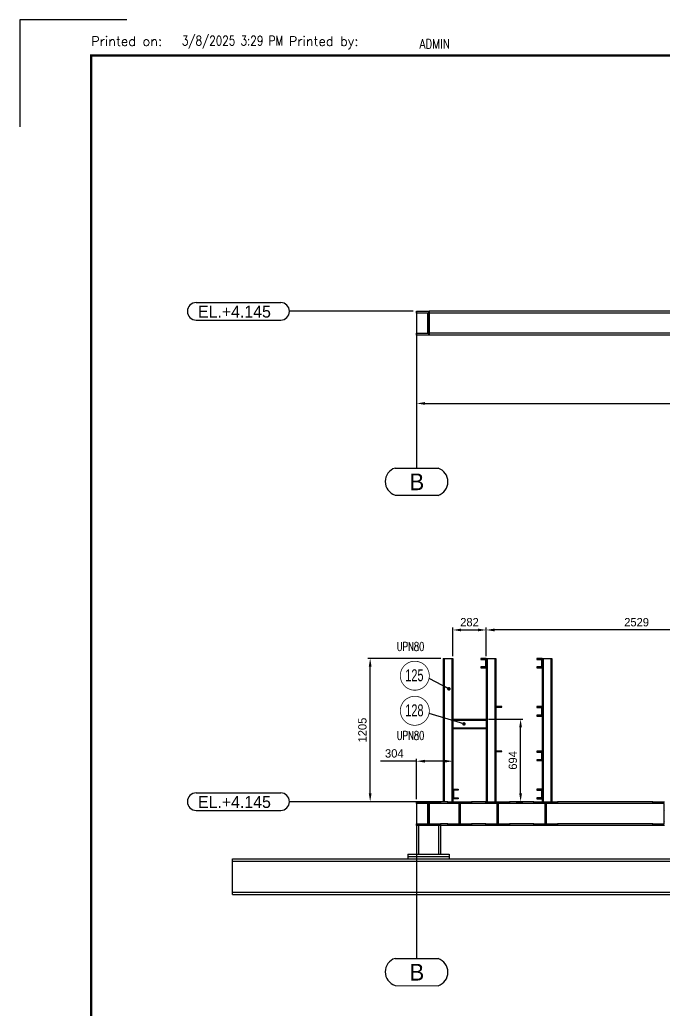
# Model space of a CAD drawing. Header units: millimetres. Extents: x 0 to 16187, y -20471 to 6290.
# Drawn here: x 10507 to 10778, y 4291 to 4707.4 of the extents above; entities that cross this region are included whole.
import ezdxf
from ezdxf.enums import TextEntityAlignment as Align

# ---------------------------------------------------------------- set-up
doc = ezdxf.new("R2010")
doc.units = ezdxf.units.MM
doc.header["$PDSIZE"] = -1
doc.layers.add('BORDER1', color=3, linetype='Continuous')
doc.layers.add('BORDER2', color=7, linetype='Continuous')
doc.styles.add('MtXpl_txt_shx', font='txt.shx', dxfattribs={"height": 0.2})
doc.styles.add('ROMANC', font='ROMANC', dxfattribs={"height": 5})
doc.styles.add('ROMANS', font='ROMANS.shx', dxfattribs={"width": 0.8})
doc.styles.add('ROMANT', font='ROMANT', dxfattribs={"height": 4})
doc.styles.add('SLDTEXTSTYLE2', font='TXT', dxfattribs={"width": 0.686449})
doc.dimstyles.new('AM_ISO', dxfattribs={"dimtxt": 3.5, "dimasz": 3.5, "dimexe": 1, "dimexo": 1, "dimgap": 1.5, "dimtad": 1, "dimdsep": 46, "dimtxsty": 'Standard', "dimcen": 0, "dimclrd": 1, "dimclre": 1, "dimclrt": 1, "dimadec": 0, "dimazin": 2, "dimtp": 0.1, "dimtm": 0.1, "dimtfac": 0.71, "dimtdec": 3, "dimtmove": 0, "dimatfit": 3, "dimfxl": 1, "dimlwd": -1, "dimlwe": -1, "dimarcsym": 1})
doc.dimstyles.new('AM_ISO$7', dxfattribs={"dimtxt": 3.5, "dimasz": 3.5, "dimexe": 1, "dimexo": 1, "dimgap": 1.5, "dimtad": 1, "dimtoh": 1, "dimdsep": 46, "dimtxsty": 'Standard', "dimcen": 0, "dimclrd": 1, "dimclre": 1, "dimclrt": 1, "dimadec": 0, "dimazin": 2, "dimtp": 0.1, "dimtm": 0.1, "dimtfac": 0.71, "dimtdec": 3, "dimtmove": 0, "dimatfit": 3, "dimfxl": 1, "dimlwd": -1, "dimlwe": -1, "dimarcsym": 1})
pattern_1 = [(135, (12141.2712, 3285.8522), (-2.245064, -2.245064), [])]
pattern_2 = [(225, (12141.2712, 3285.8522), (2.245064, -2.245064), [])]

# ---------------------------------------------------------------- blocks, each defined once
blk = doc.blocks.new('A$7E9316163A2427E')
at = {"color": 7, "linetype": 'Continuous', "lineweight": 25}
for p, q in [((3.67, 7.35), (39.25, 7.35)), ((3.67, 0), (39.25, 0))]:
    blk.add_line(p, q, dxfattribs=at)
for centre, start, end in [((3.67, 3.67), 90, 270), ((39.25, 3.67), 270, 90)]:
    blk.add_arc(centre, 3.67, start, end, dxfattribs=at)
blk.add_text('EL.+4.145', height=5, dxfattribs=at).set_placement((4.45, 1.05))
blk = doc.blocks.new('A$7E9318A251333')
at = {"color": 1}
blk.add_line((13.2, 77.37), (13.2, 11.43), dxfattribs=at)
at = {"color": 1, "ltscale": 0.2}
blk.add_line((4.15, 11.48), (22.25, 11.39), dxfattribs=at)
at = {"color": 1, "linetype": 'Continuous', "lineweight": 25}
blk.add_line((4.14, 0.09), (22.29, 0.01), dxfattribs=at)
at = {"color": 1, "ltscale": 0.2}
for centre, radius, start, end in [((5.98, 5.79), 5.98, 107.869, 252.0246), ((20.4, 5.69), 5.99, 287.9651, 71.9697)]:
    blk.add_arc(centre, radius, start, end, dxfattribs=at)
at = {"color": 1, "linetype": 'Continuous', "lineweight": 25}
blk.add_text('B', height=7, rotation=359.9537, dxfattribs=at).set_placement((10.17, 2.17))
blk = doc.blocks.new('*D2686')
at = {"color": 1, "linetype": 'ByBlock'}
for p, q in [((10689.08, 4439.95), (10689.08, 4451.9)), ((10703.18, 4439.95), (10703.18, 4451.9)), ((10692.58, 4450.9), (10699.68, 4450.9))]:
    blk.add_line(p, q, dxfattribs=at)
at = {"color": 1}
for points in [[(10692.58, 4451.48), (10692.58, 4450.31), (10689.08, 4450.9)], [(10699.68, 4450.31), (10699.68, 4451.48), (10703.18, 4450.9)]]:
    blk.add_solid(points, dxfattribs=at)
at = {"layer": 'Defpoints', "color": 0}
for p in [(10703.18, 4450.9), (10689.08, 4438.95), (10703.18, 4438.95)]:
    blk.add_point(p, dxfattribs=at)
at = {"color": 1, "insert": (10696.13, 4454.15), "char_height": 3.5, "attachment_point": 5}
blk.add_mtext('282', dxfattribs=at)
blk = doc.blocks.new('*D2687')
at = {"color": 1, "linetype": 'ByBlock'}
for p, q in [((10704.18, 4413.4), (10718.62, 4413.4)), ((10717.62, 4382.2), (10717.62, 4409.9)), ((10715.82, 4378.7), (10718.62, 4378.7))]:
    blk.add_line(p, q, dxfattribs=at)
at = {"color": 1}
for points in [[(10718.21, 4409.9), (10717.04, 4409.9), (10717.62, 4413.4)], [(10717.04, 4382.2), (10718.21, 4382.2), (10717.62, 4378.7)]]:
    blk.add_solid(points, dxfattribs=at)
at = {"layer": 'Defpoints', "color": 0}
for p in [(10703.18, 4413.4), (10717.62, 4413.4), (10714.82, 4378.7)]:
    blk.add_point(p, dxfattribs=at)
at = {"color": 1, "insert": (10714.37, 4396.05), "char_height": 3.5, "attachment_point": 5, "rotation": 90}
blk.add_mtext('694', dxfattribs=at)
blk = doc.blocks.new('*D2688')
at = {"color": 1, "linetype": 'ByBlock'}
for p, q in [((10673.88, 4395.72), (10658.63, 4395.72)), ((10673.88, 4379.7), (10673.88, 4396.72)), ((10685.58, 4395.72), (10677.38, 4395.72)), ((10689.08, 4393.69), (10689.08, 4396.72))]:
    blk.add_line(p, q, dxfattribs=at)
at = {"color": 1}
for points in [[(10677.38, 4396.31), (10677.38, 4395.14), (10673.88, 4395.72)], [(10685.58, 4395.14), (10685.58, 4396.31), (10689.08, 4395.72)]]:
    blk.add_solid(points, dxfattribs=at)
at = {"layer": 'Defpoints', "color": 0}
for p in [(10673.88, 4395.72), (10689.08, 4392.69), (10673.88, 4378.7)]:
    blk.add_point(p, dxfattribs=at)
at = {"color": 1, "insert": (10664.51, 4398.97), "char_height": 3.5, "attachment_point": 5}
blk.add_mtext('304', dxfattribs=at)
blk = doc.blocks.new('*D2690')
at = {"color": 1, "linetype": 'ByBlock'}
for p, q in [((10703.18, 4439.95), (10703.18, 4451.9)), ((10829.63, 4439.95), (10829.63, 4451.9)), ((10826.13, 4450.9), (10706.68, 4450.9))]:
    blk.add_line(p, q, dxfattribs=at)
at = {"color": 1}
for points in [[(10706.68, 4451.48), (10706.68, 4450.31), (10703.18, 4450.9)], [(10826.13, 4450.31), (10826.13, 4451.48), (10829.63, 4450.9)]]:
    blk.add_solid(points, dxfattribs=at)
at = {"layer": 'Defpoints', "color": 0}
for p in [(10703.18, 4450.9), (10703.18, 4438.95), (10829.63, 4438.95)]:
    blk.add_point(p, dxfattribs=at)
at = {"color": 1, "insert": (10766.41, 4454.15), "char_height": 3.5, "attachment_point": 5}
blk.add_mtext('2529', dxfattribs=at)
blk = doc.blocks.new('*D2734')
at = {"color": 1, "linetype": 'ByBlock'}
for p, q in [((10673.88, 4573.87), (10673.88, 4545.14)), ((10989.58, 4573.87), (10989.58, 4545.14)), ((10677.38, 4546.14), (10986.08, 4546.14))]:
    blk.add_line(p, q, dxfattribs=at)
at = {"color": 1}
for points in [[(10677.38, 4546.72), (10677.38, 4545.55), (10673.88, 4546.14)], [(10986.08, 4545.55), (10986.08, 4546.72), (10989.58, 4546.14)]]:
    blk.add_solid(points, dxfattribs=at)
at = {"layer": 'Defpoints', "color": 0}
for p in [(10673.88, 4574.87), (10989.58, 4574.87), (10989.58, 4546.14)]:
    blk.add_point(p, dxfattribs=at)
at = {"color": 1, "insert": (10831.73, 4549.39), "char_height": 3.5, "attachment_point": 5}
blk.add_mtext('6314', dxfattribs=at)
blk = doc.blocks.new('*D3677')
at = {"color": 1, "linetype": 'ByBlock'}
for p, q in [((10684.08, 4438.95), (10653.35, 4438.95)), ((10654.35, 4382.2), (10654.35, 4435.45)), ((10684.08, 4378.7), (10653.35, 4378.7))]:
    blk.add_line(p, q, dxfattribs=at)
at = {"color": 1}
for points in [[(10654.93, 4435.45), (10653.76, 4435.45), (10654.35, 4438.95)], [(10653.76, 4382.2), (10654.93, 4382.2), (10654.35, 4378.7)]]:
    blk.add_solid(points, dxfattribs=at)
at = {"layer": 'Defpoints', "color": 0}
for p in [(10654.35, 4438.95), (10685.08, 4438.95), (10685.08, 4378.7)]:
    blk.add_point(p, dxfattribs=at)
at = {"color": 1, "insert": (10651.1, 4408.82), "char_height": 3.5, "attachment_point": 5, "rotation": 90}
blk.add_mtext('1205', dxfattribs=at)
blk = doc.blocks.new('*U609')
at = {"layer": 'BORDER1', "color": 154, "true_color": 0x1859a9, "const_width": 1}
blk.add_lwpolyline([(1.81, 811), (1144, 811), (1144, 0), (0, 0), (0, 811)], close=True, dxfattribs=at)
at = {"layer": 'BORDER2'}
blk.add_lwpolyline([(15, 826), (-30, 826), (-30, 781)], dxfattribs=at)
at = {"layer": 'BORDER2', "style": 'ROMANS'}
blk.add_text('Printed on:                 Printed by:', height=4, dxfattribs=at).set_placement((0, 815))
at = {"layer": 'BORDER2', "char_height": 4, "attachment_point": 7, "style": 'ROMANS'}
for s, insert in [('3/8/2025 3:29 PM', (38.14, 813.89)), ('ADMIN', (138.14, 813.89))]:
    blk.add_mtext(s, dxfattribs=dict(at, insert=insert))
at = {"layer": 'BORDER2', "flags": 8}
for tag, height, style, p in [('REV-A', 3.24, 'ROMANS', (986.93, 140.25)), ('RE-A', 8.06, 'ROMANT', (1084.63, 7.17))]:
    blk.add_attdef(tag, text='', height=height, dxfattribs=dict(at, style=style)).set_placement(p, align=Align.CENTER)
at = {"layer": 'BORDER2', "style": 'ROMANS', "width": 3.830216}
blk.add_attdef('DATE-A', text='', height=3.24, dxfattribs=at).set_placement((995.51, 140.25), (1008.51, 140.25), align=Align.FIT)
at = {"layer": 'BORDER2'}
for tag, height, style, p in [('DRN-A', 3.24, 'ROMANS', (1018.38, 140.25)), ('CHD-A', 3.24, 'ROMANS', (1032.35, 140.25)), ('APD-A', 3.24, 'ROMANS', (1046.64, 140.25)), ('CONS_CONT_VEND', 4.2, 'ROMANC', (1061.39, 72.83))]:
    blk.add_attdef(tag, text='', height=height, dxfattribs=dict(at, style=style)).set_placement(p, align=Align.CENTER)
at = {"layer": 'BORDER2', "style": 'ROMANS', "width": 0.8}
for tag, p, height in [('1:X', (997.23, 122.55), 3.5), ('LOC', (1042.74, 122.55), 3.5), ('PROJ_NO', (1118.64, 122.55), 3.5), ('CONS_DRG_NO', (1011, 63), 3)]:
    blk.add_attdef(tag, p, '', height=height, dxfattribs=at)
at = {"layer": 'BORDER2', "lineweight": 30, "width": 0.8, "flags": 104}
blk.add_attdef('COMMENTS-A', text='', height=2.2, dxfattribs=at).set_placement((1055.21, 142.07), align=Align.MIDDLE_LEFT)
at = {"layer": 'BORDER2', "style": 'ROMANS', "width": 0.8}
for tag, p in [('PROJECT_TITLE_1', (1061.07, 55.35)), ('PROJECT_TITLE_2', (1061.07, 49.3))]:
    blk.add_attdef(tag, text='', height=3.5, dxfattribs=at).set_placement(p, align=Align.MIDDLE)
at = {"layer": 'BORDER2', "style": 'ROMANT', "width": 0.8}
for tag, p in [('DRG_TITLE_1', (1061.07, 36.31)), ('DRG_TITLE_2', (1061.07, 28.31)), ('DRG_TITLE_3', (1061.07, 20.31))]:
    blk.add_attdef(tag, text='', height=5, dxfattribs=at).set_placement(p, align=Align.CENTER)
at = {"layer": 'BORDER2', "style": 'ROMANT'}
for tag, p in [('AR', (995, 7.17)), ('PA', (1011.74, 7.17)), ('DC', (1028.45, 7.17)), ('TS', (1120.84, 7.17))]:
    blk.add_attdef(tag, p, '', height=8.06, dxfattribs=at)
for tag, p in [('SRNO', (1074.7, 7.17)), ('SH', (1115.8, 7.18))]:
    blk.add_attdef(tag, text='', height=8.06, dxfattribs=at).set_placement(p, align=Align.RIGHT)
at = {"layer": 'BORDER2', "style": 'ROMANS', "flags": 2}
blk.add_attdef('TB_VERSION', text='', height=2, dxfattribs=at).set_placement((1, -1), align=Align.TOP_LEFT)

msp = doc.modelspace()

# ---------------------------------------------------------------- hatches: boundary and pattern name
at = {"linetype": 'Continuous', "lineweight": 18}
h = msp.add_hatch(dxfattribs=at)
h.set_pattern_fill('ANSI31', angle=180, style=0)
h.set_pattern_definition(pattern_2)
h.paths.add_polyline_path([(10673.88436, 4368.69953), (10678.88436, 4368.69953), (10678.88436, 4378.69953), (10673.88436, 4378.69953), (10673.88436, 4377.94953), (10678.65936, 4377.94953), (10678.65936, 4369.44953), (10673.88436, 4369.44953)], flags=0)
h = msp.add_hatch(dxfattribs=at)
h.set_pattern_fill('ANSI31', angle=90, style=0)
h.set_pattern_definition(pattern_1)
h.paths.add_polyline_path([(10679.10936, 4369.44953), (10679.10936, 4377.94953), (10683.88436, 4377.94953), (10683.88436, 4378.69953), (10678.88436, 4378.69953), (10678.88436, 4368.69953), (10683.88436, 4368.69953), (10683.88436, 4369.44953)], flags=0)
h = msp.add_hatch(dxfattribs=at)
h.set_pattern_fill('ANSI31', angle=90, style=0)
h.set_pattern_definition(pattern_1)
h.paths.add_polyline_path([(10692.03436, 4368.69953), (10692.03436, 4378.69953), (10687.03436, 4378.69953), (10687.03436, 4377.94953), (10691.80936, 4377.94953), (10691.80936, 4369.44953), (10687.03436, 4369.44953), (10687.03436, 4368.69953)], flags=0)
h = msp.add_hatch(dxfattribs=at)
h.set_pattern_fill('ANSI31', angle=180, style=0)
h.set_pattern_definition(pattern_2)
h.paths.add_polyline_path([(10692.03436, 4368.69953), (10697.03436, 4368.69953), (10697.03436, 4369.44953), (10692.25936, 4369.44953), (10692.25936, 4377.94953), (10697.03436, 4377.94953), (10697.03436, 4378.69953), (10692.03436, 4378.69953)], flags=0)
h = msp.add_hatch(dxfattribs=at)
h.set_pattern_fill('ANSI31', angle=90, style=0)
h.set_pattern_definition(pattern_1)
h.paths.add_polyline_path([(10707.93436, 4368.69953), (10707.93436, 4378.69953), (10702.93436, 4378.69953), (10702.93436, 4377.94953), (10707.70936, 4377.94953), (10707.70936, 4369.44953), (10702.93436, 4369.44953), (10702.93436, 4368.69953)], flags=0)
h = msp.add_hatch(dxfattribs=at)
h.set_pattern_fill('ANSI31', angle=180, style=0)
h.set_pattern_definition(pattern_2)
h.paths.add_polyline_path([(10707.93436, 4368.69953), (10712.93436, 4368.69953), (10712.93436, 4369.44953), (10708.15936, 4369.44953), (10708.15936, 4377.94953), (10712.93436, 4377.94953), (10712.93436, 4378.69953), (10707.93436, 4378.69953)], flags=0)
h = msp.add_hatch(dxfattribs=at)
h.set_pattern_fill('ANSI31', angle=90, style=0)
h.set_pattern_definition(pattern_1)
h.paths.add_polyline_path([(10728.18436, 4368.69953), (10728.18436, 4378.69953), (10723.18436, 4378.69953), (10723.18436, 4377.94953), (10727.95936, 4377.94953), (10727.95936, 4369.44953), (10723.18436, 4369.44953), (10723.18436, 4368.69953)], flags=0)
h = msp.add_hatch(dxfattribs=at)
h.set_pattern_fill('ANSI31', angle=180, style=0)
h.set_pattern_definition(pattern_2)
h.paths.add_polyline_path([(10728.18436, 4368.69953), (10733.18436, 4368.69953), (10733.18436, 4369.44953), (10728.40936, 4369.44953), (10728.40936, 4377.94953), (10733.18436, 4377.94953), (10733.18436, 4378.69953), (10728.18436, 4378.69953)], flags=0)
h = msp.add_hatch(dxfattribs=at)
h.set_pattern_fill('ANSI31', angle=90, style=0)
h.set_pattern_definition(pattern_1)
h.paths.add_polyline_path([(10778.18436, 4368.69953), (10778.18436, 4378.69953), (10773.18436, 4378.69953), (10773.18436, 4377.94953), (10777.95936, 4377.94953), (10777.95936, 4369.44953), (10773.18436, 4369.44953), (10773.18436, 4368.69953)], flags=0)

# ---------------------------------------------------------------- linework, layer by layer
for p, q in [((10672.38436, 4584.87184), (10620.39885, 4584.87184)), ((10672.38436, 4378.69953), (10620.39885, 4378.69953))]:
    msp.add_line(p, q)
at = {"color": 7, "linetype": 'Continuous', "lineweight": 25}
for p, q in [((10673.88436, 4584.12184), (10673.88436, 4584.87184)), ((10673.88436, 4584.87184), (10678.88436, 4584.87184)), ((10678.88436, 4584.87184), (10678.88436, 4574.87184)), ((10678.88436, 4584.87184), (10679.10936, 4584.87184)), ((10679.10936, 4584.87184), (10679.10936, 4574.87184)), ((10984.35936, 4584.87184), (10679.10936, 4584.87184)), ((10679.10936, 4584.87184), (10679.10936, 4584.12184)), ((10678.65936, 4584.12184), (10673.88436, 4584.12184)), ((10678.65936, 4575.62184), (10678.65936, 4584.12184)), ((10984.35936, 4584.12184), (10679.10936, 4584.12184)), ((10673.88436, 4574.87184), (10673.88436, 4575.62184)), ((10673.88436, 4575.62184), (10678.65936, 4575.62184)), ((10678.88436, 4574.87184), (10673.88436, 4574.87184)), ((10679.10936, 4574.87184), (10678.88436, 4574.87184)), ((10679.10936, 4575.62184), (10679.10936, 4574.87184)), ((10984.35936, 4575.62184), (10679.10936, 4575.62184)), ((10984.35936, 4574.87184), (10679.10936, 4574.87184)), ((10685.08436, 4438.94953), (10685.48436, 4438.94953)), ((10685.08436, 4438.94953), (10685.08436, 4378.69953)), ((10685.48436, 4438.94953), (10685.48436, 4378.69953)), ((10685.48436, 4438.94953), (10688.68436, 4438.94953)), ((10688.68436, 4438.94953), (10688.68436, 4378.69953)), ((10688.68436, 4438.94953), (10689.08436, 4438.94953)), ((10689.08436, 4438.94953), (10689.08436, 4378.69953)), ((10700.93436, 4438.94953), (10700.93436, 4438.54953)), ((10703.18436, 4438.94953), (10700.93436, 4438.94953)), ((10703.18436, 4434.94953), (10703.18436, 4438.94953)), ((10703.18436, 4438.94953), (10703.18436, 4378.69953)), ((10703.18436, 4438.94953), (10703.58436, 4438.94953)), ((10703.58436, 4438.94953), (10703.58436, 4378.69953)), ((10703.58436, 4438.94953), (10706.78436, 4438.94953)), ((10706.78436, 4438.94953), (10706.78436, 4378.69953)), ((10706.78436, 4438.94953), (10707.18436, 4438.94953)), ((10707.18436, 4438.94953), (10707.18436, 4378.69953)), ((10724.48436, 4438.94953), (10724.48436, 4438.54953)), ((10726.73436, 4438.94953), (10724.48436, 4438.94953)), ((10726.73436, 4434.94953), (10726.73436, 4438.94953)), ((10726.73436, 4438.94953), (10727.13436, 4438.94953)), ((10726.73436, 4438.94953), (10726.73436, 4378.69953)), ((10727.13436, 4438.94953), (10727.13436, 4378.69953)), ((10727.13436, 4438.94953), (10730.33436, 4438.94953)), ((10730.33436, 4438.94953), (10730.33436, 4378.69953)), ((10730.33436, 4438.94953), (10730.73436, 4438.94953)), ((10730.73436, 4438.94953), (10730.73436, 4378.69953)), ((10700.93436, 4438.54953), (10702.88436, 4438.54953)), ((10700.93436, 4435.34953), (10700.93436, 4434.94953)), ((10702.88436, 4435.34953), (10700.93436, 4435.34953)), ((10700.93436, 4434.94953), (10703.18436, 4434.94953)), ((10702.88436, 4438.54953), (10702.88436, 4435.34953)), ((10724.48436, 4438.54953), (10726.43436, 4438.54953)), ((10724.48436, 4435.34953), (10724.48436, 4434.94953)), ((10726.43436, 4435.34953), (10724.48436, 4435.34953)), ((10724.48436, 4434.94953), (10726.73436, 4434.94953)), ((10726.43436, 4438.54953), (10726.43436, 4435.34953)), ((10709.68436, 4418.69953), (10707.18436, 4418.69953)), ((10707.18436, 4418.69953), (10707.18436, 4416.19953)), ((10707.38436, 4418.49953), (10709.68436, 4418.49953)), ((10707.38436, 4416.19953), (10707.38436, 4418.49953)), ((10709.68436, 4418.49953), (10709.68436, 4418.69953)), ((10724.48436, 4418.69953), (10724.48436, 4418.29953)), ((10726.73436, 4418.69953), (10724.48436, 4418.69953)), ((10724.48436, 4418.29953), (10726.43436, 4418.29953)), ((10726.43436, 4418.29953), (10726.43436, 4415.09953)), ((10726.73436, 4414.69953), (10726.73436, 4418.69953)), ((10707.18436, 4416.19953), (10707.38436, 4416.19953)), ((10724.48436, 4415.09953), (10724.48436, 4414.69953)), ((10726.43436, 4415.09953), (10724.48436, 4415.09953)), ((10724.48436, 4414.69953), (10726.73436, 4414.69953)), ((10689.08436, 4413.39953), (10703.18436, 4413.39953)), ((10689.08436, 4412.99953), (10689.08436, 4413.39953)), ((10689.08436, 4412.99953), (10703.18436, 4412.99953)), ((10689.08436, 4409.39953), (10689.08436, 4409.79953)), ((10689.08436, 4409.79953), (10703.18436, 4409.79953)), ((10703.18436, 4412.99953), (10703.18436, 4413.39953)), ((10703.18436, 4409.39953), (10703.18436, 4409.79953)), ((10689.08436, 4409.39953), (10703.18436, 4409.39953)), ((10707.18436, 4399.94953), (10707.18436, 4397.44953)), ((10709.68436, 4399.94953), (10707.18436, 4399.94953)), ((10707.18436, 4397.44953), (10707.38436, 4397.44953)), ((10707.38436, 4399.74953), (10709.68436, 4399.74953)), ((10707.38436, 4397.44953), (10707.38436, 4399.74953)), ((10709.68436, 4399.74953), (10709.68436, 4399.94953)), ((10724.48436, 4399.94953), (10724.48436, 4399.54953)), ((10726.73436, 4399.94953), (10724.48436, 4399.94953)), ((10724.48436, 4399.54953), (10726.43436, 4399.54953)), ((10726.43436, 4399.54953), (10726.43436, 4396.34953)), ((10726.73436, 4395.94953), (10726.73436, 4399.94953)), ((10726.43436, 4396.34953), (10724.48436, 4396.34953)), ((10724.48436, 4396.34953), (10724.48436, 4395.94953)), ((10724.48436, 4395.94953), (10726.73436, 4395.94953)), ((10689.08436, 4383.94953), (10691.33436, 4383.94953)), ((10689.08436, 4379.94953), (10689.08436, 4383.94953)), ((10691.33436, 4383.54953), (10689.38436, 4383.54953)), ((10689.38436, 4383.54953), (10689.38436, 4380.34953)), ((10691.33436, 4383.94953), (10691.33436, 4383.54953)), ((10724.48436, 4383.94953), (10724.48436, 4383.54953)), ((10726.73436, 4383.94953), (10724.48436, 4383.94953)), ((10724.48436, 4383.54953), (10726.43436, 4383.54953)), ((10726.43436, 4383.54953), (10726.43436, 4380.34953)), ((10726.73436, 4379.94953), (10726.73436, 4383.94953)), ((10673.88436, 4377.94953), (10673.88436, 4378.69953)), ((10673.88436, 4378.69953), (10678.88436, 4378.69953)), ((10678.65936, 4377.94953), (10673.88436, 4377.94953)), ((10678.65936, 4369.44953), (10678.65936, 4377.94953)), ((10678.88436, 4378.69953), (10678.88436, 4368.69953)), ((10678.88436, 4378.69953), (10683.88436, 4378.69953)), ((10683.88436, 4377.94953), (10679.10936, 4377.94953)), ((10679.10936, 4377.94953), (10679.10936, 4369.44953)), ((10683.88436, 4378.69953), (10683.88436, 4377.94953)), ((10687.03436, 4378.69953), (10683.88436, 4378.69953)), ((10687.03436, 4377.94953), (10683.88436, 4377.94953)), ((10687.03436, 4377.94953), (10687.03436, 4378.69953)), ((10687.03436, 4378.69953), (10692.03436, 4378.69953)), ((10691.80936, 4377.94953), (10687.03436, 4377.94953)), ((10691.33436, 4379.94953), (10689.08436, 4379.94953)), ((10689.38436, 4380.34953), (10691.33436, 4380.34953)), ((10691.33436, 4380.34953), (10691.33436, 4379.94953)), ((10691.80936, 4369.44953), (10691.80936, 4377.94953)), ((10692.03436, 4378.69953), (10697.03436, 4378.69953)), ((10692.03436, 4368.69953), (10692.03436, 4378.69953)), ((10697.03436, 4377.94953), (10692.25936, 4377.94953)), ((10692.25936, 4377.94953), (10692.25936, 4369.44953)), ((10697.03436, 4378.69953), (10697.03436, 4377.94953)), ((10702.93436, 4378.69953), (10697.03436, 4378.69953)), ((10702.93436, 4377.94953), (10697.03436, 4377.94953)), ((10702.93436, 4377.94953), (10702.93436, 4378.69953)), ((10702.93436, 4378.69953), (10707.93436, 4378.69953)), ((10707.70936, 4377.94953), (10702.93436, 4377.94953)), ((10707.70936, 4369.44953), (10707.70936, 4377.94953)), ((10707.93436, 4368.69953), (10707.93436, 4378.69953)), ((10707.93436, 4378.69953), (10712.93436, 4378.69953)), ((10712.93436, 4377.94953), (10708.15936, 4377.94953)), ((10708.15936, 4377.94953), (10708.15936, 4369.44953)), ((10712.93436, 4378.69953), (10712.93436, 4377.94953)), ((10723.18436, 4378.69953), (10712.93436, 4378.69953)), ((10723.18436, 4377.94953), (10712.93436, 4377.94953)), ((10723.18436, 4377.94953), (10723.18436, 4378.69953)), ((10723.18436, 4378.69953), (10728.18436, 4378.69953)), ((10727.95936, 4377.94953), (10723.18436, 4377.94953)), ((10726.43436, 4380.34953), (10724.48436, 4380.34953)), ((10724.48436, 4380.34953), (10724.48436, 4379.94953)), ((10724.48436, 4379.94953), (10726.73436, 4379.94953)), ((10727.95936, 4369.44953), (10727.95936, 4377.94953)), ((10728.18436, 4368.69953), (10728.18436, 4378.69953)), ((10728.18436, 4378.69953), (10733.18436, 4378.69953)), ((10733.18436, 4377.94953), (10728.40936, 4377.94953)), ((10728.40936, 4377.94953), (10728.40936, 4369.44953)), ((10733.18436, 4378.69953), (10733.18436, 4377.94953)), ((10773.18436, 4378.69953), (10733.18436, 4378.69953)), ((10773.18436, 4377.94953), (10733.18436, 4377.94953)), ((10773.18436, 4377.94953), (10773.18436, 4378.69953)), ((10773.18436, 4378.69953), (10778.18436, 4378.69953)), ((10777.95936, 4377.94953), (10773.18436, 4377.94953)), ((10777.95936, 4369.44953), (10777.95936, 4377.94953)), ((10673.88436, 4368.69953), (10673.88436, 4369.44953)), ((10673.88436, 4369.44953), (10678.65936, 4369.44953)), ((10678.88436, 4368.69953), (10673.88436, 4368.69953)), ((10673.88436, 4368.69953), (10673.88436, 4356.69953)), ((10674.63436, 4368.69953), (10674.63436, 4356.69953)), ((10683.88436, 4368.69953), (10678.88436, 4368.69953)), ((10679.10936, 4369.44953), (10683.88436, 4369.44953)), ((10683.13436, 4368.69953), (10683.13436, 4356.69953)), ((10683.88436, 4369.44953), (10683.88436, 4368.69953)), ((10687.03436, 4369.44953), (10683.88436, 4369.44953)), ((10683.88436, 4368.69953), (10683.88436, 4356.69953)), ((10687.03436, 4368.69953), (10683.88436, 4368.69953)), ((10687.03436, 4368.69953), (10687.03436, 4369.44953)), ((10687.03436, 4369.44953), (10691.80936, 4369.44953)), ((10692.03436, 4368.69953), (10687.03436, 4368.69953)), ((10697.03436, 4368.69953), (10692.03436, 4368.69953)), ((10692.25936, 4369.44953), (10697.03436, 4369.44953)), ((10697.03436, 4369.44953), (10697.03436, 4368.69953)), ((10702.93436, 4369.44953), (10697.03436, 4369.44953)), ((10702.93436, 4368.69953), (10697.03436, 4368.69953)), ((10702.93436, 4368.69953), (10702.93436, 4369.44953)), ((10702.93436, 4369.44953), (10707.70936, 4369.44953)), ((10707.93436, 4368.69953), (10702.93436, 4368.69953)), ((10712.93436, 4368.69953), (10707.93436, 4368.69953)), ((10708.15936, 4369.44953), (10712.93436, 4369.44953)), ((10712.93436, 4369.44953), (10712.93436, 4368.69953)), ((10723.18436, 4369.44953), (10712.93436, 4369.44953)), ((10723.18436, 4368.69953), (10712.93436, 4368.69953)), ((10723.18436, 4369.44953), (10727.95936, 4369.44953)), ((10723.18436, 4368.69953), (10723.18436, 4369.44953)), ((10728.18436, 4368.69953), (10723.18436, 4368.69953)), ((10733.18436, 4368.69953), (10728.18436, 4368.69953)), ((10728.40936, 4369.44953), (10733.18436, 4369.44953)), ((10733.18436, 4369.44953), (10733.18436, 4368.69953)), ((10773.18436, 4369.44953), (10733.18436, 4369.44953)), ((10773.18436, 4368.69953), (10733.18436, 4368.69953)), ((10773.18436, 4368.69953), (10773.18436, 4369.44953)), ((10773.18436, 4369.44953), (10777.95936, 4369.44953)), ((10778.18436, 4368.69953), (10773.18436, 4368.69953)), ((10670.13436, 4356.69953), (10670.13436, 4355.69953)), ((10670.13436, 4356.69953), (10687.63436, 4356.69953)), ((10670.13436, 4355.69953), (10670.13436, 4354.69953)), ((10670.13436, 4355.69953), (10687.63436, 4355.69953)), ((10687.63436, 4356.69953), (10687.63436, 4355.69953)), ((10687.63436, 4355.69953), (10687.63436, 4354.69953)), ((10596.43436, 4354.69953), (10862.18436, 4354.69953)), ((10596.43436, 4353.74953), (10596.43436, 4354.69953)), ((10596.43436, 4353.74953), (10862.18436, 4353.74953)), ((10596.43436, 4340.64953), (10596.43436, 4353.74953)), ((10670.13436, 4354.69953), (10687.63436, 4354.69953)), ((10596.43436, 4339.69953), (10596.43436, 4340.64953)), ((10596.43436, 4340.64953), (10862.18436, 4340.64953)), ((10596.43436, 4339.69953), (10862.18436, 4339.69953))]:
    msp.add_line(p, q, dxfattribs=at)
at = {"color": 2, "const_width": 0.3125}
msp.add_lwpolyline([(10667.03171, 4431.6662, -1), (10679.21921, 4431.6662, -1)], format="xyb", close=True, dxfattribs=at)
at = {"color": 4}
msp.add_lwpolyline([(10667.03171, 4416.91588, 0.3125, 0.3125, -1), (10679.21921, 4416.91588, 0.3125, 0.3125, -1)], format="xyseb", close=True, dxfattribs=at)

# ---------------------------------------------------------------- block references
for name, p in [('A$7E9316163A2427E', (10577.47878, 4581.19684)), ('A$7E9318A251333', (10660.68285, 4507.50205)), ('A$7E9316163A2427E', (10577.47878, 4375.02453)), ('A$7E9318A251333', (10660.68285, 4301.32974))]:
    msp.add_blockref(name, p)
at = {"layer": 'BORDER1'}
msp.add_blockref('*U609', (10536.99468, 3881.44049), dxfattribs=at)

# ---------------------------------------------------------------- texts
at = {"color": 2, "style": 'MtXpl_txt_shx', "width": 0.6875}
for p in [(10665.53972, 4442.06757), (10665.53972, 4404.66709)]:
    msp.add_text('UPN80', height=3.75, dxfattribs=at).set_placement(p)
at = {"color": 2, "lineweight": 25, "style": 'SLDTEXTSTYLE2', "width": 0.686449}
msp.add_text('125', height=5, dxfattribs=at).set_placement((10672.95899, 4431.85918), align=Align.MIDDLE_CENTER)
at = {"color": 4, "style": 'SLDTEXTSTYLE2', "width": 0.686449}
msp.add_text('128', height=5, dxfattribs=at).set_placement((10672.95899, 4417.10885), align=Align.MIDDLE_CENTER)

# ---------------------------------------------------------------- dimensions: what is measured, and where the dimension line sits
for base, p1, p2, picture, middle in [((10989.58436, 4546.1352), (10673.88436, 4574.87184), (10989.58436, 4574.87184), '*D2734', (10831.73436, 4549.3852)), ((10703.18436, 4450.89521), (10689.08436, 4438.94953), (10703.18436, 4438.94953), '*D2686', (10696.13436, 4454.14521)), ((10703.18436, 4450.89521), (10829.63436, 4438.94953), (10703.18436, 4438.94953), '*D2690', (10766.40936, 4454.14521))]:
    dim = msp.add_linear_dim(base=base, p1=p1, p2=p2, dimstyle='AM_ISO', override={"dimtxt": 3.5, "dimlfac": 20})
    dim.commit()
    dim.dimension.update_dxf_attribs({"geometry": picture, "text_midpoint": middle})
dim = msp.add_linear_dim(base=(10654.34604, 4438.94953), p1=(10685.08436, 4378.69953), p2=(10685.08436, 4438.94953), angle=90, dimstyle='AM_ISO', override={"dimtxt": 3.5, "dimlfac": 20})
dim.commit()
dim.dimension.update_dxf_attribs({"geometry": '*D3677', "text_midpoint": (10651.09604, 4408.82453)})
dim = msp.add_linear_dim(base=(10717.62364, 4413.39953), p1=(10714.81943, 4378.69953), p2=(10703.18436, 4413.39953), angle=90, dimstyle='AM_ISO', override={"dimtxt": 3.5, "dimlfac": 20})
dim.commit()
dim.dimension.update_dxf_attribs({"geometry": '*D2687', "text_midpoint": (10717.62364, 4396.04953), "dimtype": 160})
dim = msp.add_linear_dim(base=(10673.88436, 4395.72312), p1=(10689.08436, 4392.68827), p2=(10673.88436, 4378.69953), dimstyle='AM_ISO', override={"dimtxt": 3.5, "dimlfac": 20})
dim.commit()
dim.dimension.update_dxf_attribs({"geometry": '*D2688', "text_midpoint": (10664.50936, 4395.72312), "dimtype": 160})

# ---------------------------------------------------------------- leaders
at = {"color": 2}
msp.add_leader([(10687.46739, 4426.15129), (10679.11584, 4430.54852)], dimstyle='AM_ISO$7', override={"dimasz": 1.5, "dimldrblk": 'Dot'}, dxfattribs=at)
at = {"color": 4}
msp.add_leader([(10693.80386, 4411.40096), (10679.11584, 4415.79819)], dimstyle='AM_ISO$7', override={"dimasz": 1.5, "dimldrblk": 'Dot'}, dxfattribs=at)

doc.saveas('drawing.dxf')
